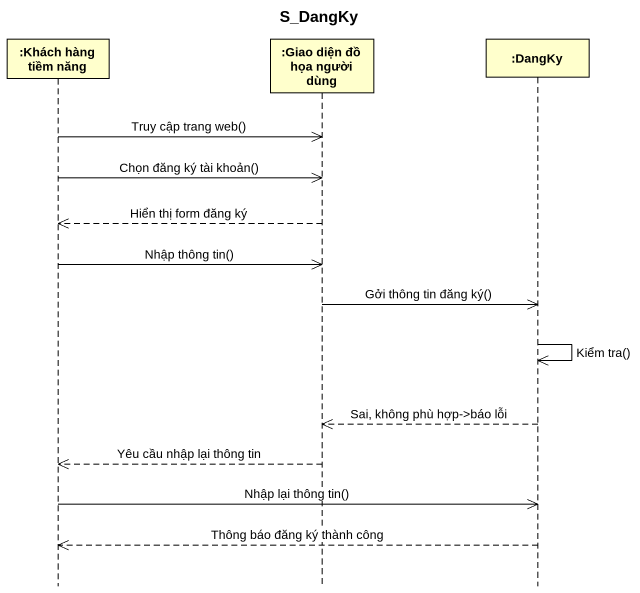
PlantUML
@startuml
title S_DangKy
hide footbox
participant ":Khách hàng tiềm năng" as Khách_hàng_tiềm_năng
participant ":Giao diện đồ họa người dùng" as Giao_diện_đồ_họa_người_dùng
participant ":DangKy" as DangKy

Khách_hàng_tiềm_năng ->> Giao_diện_đồ_họa_người_dùng : Truy cập trang web()
Khách_hàng_tiềm_năng ->> Giao_diện_đồ_họa_người_dùng : Chọn đăng ký tài khoản()
Giao_diện_đồ_họa_người_dùng -->> Khách_hàng_tiềm_năng : Hiển thị form đăng ký
Khách_hàng_tiềm_năng ->> Giao_diện_đồ_họa_người_dùng : Nhập thông tin()
Giao_diện_đồ_họa_người_dùng ->> DangKy : Gởi thông tin đăng ký()
DangKy ->> DangKy : Kiểm tra()
DangKy -->> Giao_diện_đồ_họa_người_dùng : Sai, không phù hợp->báo lỗi
Giao_diện_đồ_họa_người_dùng -->> Khách_hàng_tiềm_năng : Yêu cầu nhập lại thông tin
Khách_hàng_tiềm_năng ->> DangKy : Nhập lại thông tin()
DangKy -->> Khách_hàng_tiềm_năng : Thông báo đăng ký thành công
@enduml
